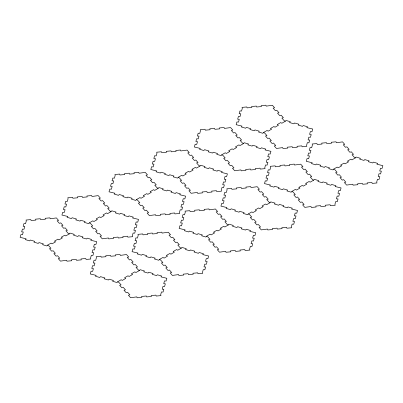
<?xml version="1.0" encoding="UTF-8"?>
<svg xmlns="http://www.w3.org/2000/svg" width="403" height="403" viewBox="0 0 403 403"><rect width="100%" height="100%" fill="white"/><g stroke="black" fill="none" stroke-linecap="round" stroke-linejoin="round"><path stroke-width="0.6" d="M47.599 245.11L46.864 245.946L42.557 244.676L43.292 243.845L38.985 242.576L38.245 243.412L33.938 242.143L34.673 241.311L30.366 240.042L29.631 240.878L25.324 239.609L26.059 238.772L20.15 237.362L20.906 234.606L22.508 234.753L23.263 231.992L21.661 231.846L22.417 229.09L24.019 229.236L24.779 226.481L23.178 226.335L23.933 223.574L25.535 223.72L26.291 220.965L26.034 220.043L30.809 219.605L31.066 220.527L35.842 220.093L35.585 219.167L40.36 218.728L40.617 219.655L45.393 219.217L45.136 218.295L49.912 217.857L50.163 218.784L56.385 217.922L58.581 220.406L57.135 220.834L59.332 223.317L60.777 222.894L62.974 225.383L61.528 225.806L63.719 228.294L65.165 227.871L67.361 230.355L65.916 230.783L68.112 233.266L69.256 233.931L69.996 233.095L74.303 234.365L73.568 235.196L77.875 236.465L78.61 235.629L82.917 236.899L82.182 237.73L86.489 238.999L87.224 238.163L91.531 239.432L90.796 240.269L96.705 241.679L95.949 244.44L94.347 244.289L93.592 247.049L95.194 247.195L94.438 249.951L92.836 249.805L92.08 252.56L93.682 252.706L92.927 255.467L91.325 255.321L90.569 258.076L90.821 259.003L86.046 259.436L85.794 258.514L81.018 258.948L81.27 259.875L76.494 260.313L76.243 259.386L71.467 259.824L71.719 260.746L66.943 261.184L66.691 260.257L60.47 261.119L58.274 258.635L59.72 258.207L57.523 255.724L56.082 256.147L53.886 253.658L55.332 253.235L53.136 250.747L51.69 251.175L49.493 248.686L50.939 248.258L48.748 245.775L47.599 245.11L51.02 243.135L52.163 243.8L55.584 241.825L54.435 241.165L57.856 239.191L58.999 239.85L62.42 237.876L61.276 237.216L64.692 235.241L65.84 235.906L69.256 233.931M89.385 222.814L88.65 223.645L84.343 222.38L85.078 221.544L80.771 220.28L80.036 221.111L75.729 219.847L76.464 219.01L72.157 217.746L71.417 218.577L67.11 217.313L67.845 216.476L61.936 215.061L62.692 212.305L64.294 212.452L65.054 209.696L63.452 209.55L64.208 206.789L65.81 206.941L66.566 204.18L64.964 204.034L65.719 201.278L67.321 201.424L68.077 198.669L67.825 197.742L72.6 197.304L72.852 198.231L77.628 197.792L77.376 196.871L82.152 196.432L82.403 197.359L87.179 196.921L86.927 195.994L91.703 195.561L91.955 196.483L98.176 195.621L100.367 198.11L98.926 198.533L101.118 201.021L102.564 200.598L104.76 203.082L103.314 203.51L105.51 205.993L106.956 205.57L109.148 208.059L107.702 208.482L109.898 210.971L111.047 211.63L111.782 210.799L116.089 212.064L115.354 212.9L119.661 214.164L120.396 213.333L124.703 214.598L123.968 215.434L128.275 216.703L129.015 215.867L133.322 217.136L132.587 217.968L138.496 219.383L137.74 222.139L136.138 221.993L135.378 224.748L136.985 224.894L136.224 227.655L134.622 227.509L133.867 230.264L135.468 230.41L134.713 233.166L133.111 233.02L132.355 235.775L132.607 236.702L127.832 237.14L127.58 236.213L122.804 236.652L123.056 237.574L118.281 238.012L118.029 237.09L113.253 237.523L113.505 238.45L108.734 238.883L108.478 237.961L102.256 238.823L100.065 236.334L101.511 235.911L99.314 233.423L97.869 233.851L95.672 231.362L97.118 230.934L94.922 228.451L93.476 228.874L91.285 226.385L92.73 225.962L90.534 223.474L89.385 222.814L92.806 220.839L93.949 221.499L97.37 219.529L96.226 218.864L99.642 216.89L100.79 217.555L104.206 215.58L103.062 214.92L106.483 212.945L107.626 213.605L111.047 211.63M136.481 199.576L135.746 200.407L131.438 199.142L132.174 198.306L127.867 197.042L127.131 197.873L122.819 196.609L123.56 195.772L119.248 194.508L118.512 195.339L114.205 194.075L114.941 193.239L109.032 191.823L109.787 189.067L111.389 189.214L112.145 186.458L110.543 186.312L111.299 183.556L112.905 183.703L113.661 180.942L112.059 180.796L112.815 178.04L114.417 178.186L115.172 175.431L114.92 174.504L119.691 174.066L119.948 174.993L124.723 174.554L124.467 173.633L129.242 173.194L129.499 174.121L134.275 173.683L134.018 172.756L138.793 172.323L139.05 173.245L145.266 172.383L147.463 174.872L146.017 175.295L148.213 177.783L149.659 177.36L151.855 179.844L150.41 180.272L152.601 182.755L154.047 182.332L156.243 184.821L154.797 185.244L156.994 187.733L158.142 188.392L158.878 187.561L163.185 188.826L162.449 189.662L166.756 190.931L167.492 190.095L171.799 191.36L171.063 192.196L175.37 193.465L176.106 192.629L180.418 193.898L179.678 194.73L185.592 196.145L184.831 198.901L183.229 198.755L182.473 201.51L184.075 201.656L183.32 204.417L181.718 204.271L180.962 207.026L182.564 207.172L181.808 209.928L180.206 209.782L179.451 212.542L179.703 213.464L174.927 213.902L174.675 212.975L169.9 213.414L170.152 214.336L165.376 214.774L165.124 213.852L160.349 214.285L160.601 215.212L155.825 215.645L155.573 214.723L149.352 215.585L147.155 213.096L148.601 212.673L146.41 210.185L144.964 210.613L142.768 208.124L144.214 207.696L142.017 205.213L140.571 205.636L138.38 203.147L139.821 202.724L137.63 200.236L136.481 199.576L139.901 197.601L141.045 198.261L144.465 196.291L143.317 195.626L146.737 193.652L147.886 194.317L151.301 192.342L150.158 191.682L153.573 189.707L154.722 190.367L158.142 188.392M178.267 177.275L177.532 178.111L173.225 176.841L173.96 176.01L169.653 174.741L168.917 175.577L164.61 174.308L165.346 173.476L161.039 172.207L160.303 173.043L155.991 171.774L156.732 170.943L150.818 169.527L151.578 166.771L153.175 166.918L153.936 164.157L152.334 164.011L153.09 161.255L154.692 161.401L155.447 158.646L153.845 158.5L154.601 155.739L156.203 155.89L156.958 153.13L156.707 152.208L161.482 151.77L161.734 152.697L166.51 152.258L166.258 151.332L171.033 150.898L171.285 151.82L176.061 151.387L175.809 150.46L180.584 150.022L180.836 150.949L187.057 150.087L189.254 152.576L187.808 152.999L189.999 155.487L191.445 155.059L193.642 157.548L192.196 157.971L194.392 160.459L195.838 160.036L198.029 162.52L196.588 162.948L198.78 165.437L199.928 166.096L200.664 165.26L204.971 166.53L204.235 167.366L208.542 168.63L209.278 167.794L213.59 169.064L212.849 169.9L217.162 171.164L217.897 170.333L222.204 171.597L221.469 172.434L227.378 173.844L226.622 176.605L225.02 176.459L224.264 179.214L225.866 179.36L225.111 182.116L223.504 181.97L222.748 184.725L224.35 184.876L223.594 187.632L221.993 187.486L221.237 190.241L221.489 191.168L216.713 191.601L216.461 190.679L211.686 191.113L211.943 192.04L207.167 192.478L206.91 191.551L202.135 191.989L202.392 192.911L197.616 193.349L197.359 192.427L191.138 193.289L188.947 190.8L190.392 190.372L188.196 187.889L186.75 188.312L184.554 185.823L186 185.4L183.803 182.912L182.363 183.34L180.166 180.851L181.612 180.428L179.416 177.94L178.267 177.275L181.688 175.305L182.836 175.965L186.251 173.99L185.108 173.33L188.523 171.356L189.672 172.016L193.092 170.046L191.944 169.381L195.364 167.406L196.508 168.071L199.928 166.096M221.821 154.757L221.086 155.593L216.779 154.324L217.514 153.493L213.202 152.223L212.467 153.059L208.16 151.79L208.895 150.959L204.588 149.689L203.853 150.526L199.545 149.256L200.281 148.42L194.372 147.009L195.128 144.254L196.729 144.4L197.485 141.639L195.883 141.493L196.639 138.738L198.241 138.884L198.996 136.128L197.394 135.982L198.155 133.222L199.757 133.368L200.513 130.612L200.256 129.69L205.031 129.252L205.288 130.174L210.064 129.741L209.807 128.814L214.582 128.376L214.839 129.303L219.61 128.864L219.358 127.942L224.133 127.504L224.385 128.431L230.607 127.57L232.803 130.053L231.357 130.481L233.554 132.97L234.999 132.542L237.191 135.03L235.75 135.453L237.941 137.942L239.387 137.519L241.583 140.002L240.138 140.43L242.334 142.914L243.477 143.579L244.218 142.743L248.525 144.012L247.79 144.843L252.097 146.113L252.832 145.276L257.139 146.546L256.404 147.382L260.711 148.647L261.446 147.81L265.753 149.08L265.018 149.916L270.927 151.327L270.171 154.087L268.569 153.941L267.814 156.696L269.416 156.843L268.66 159.598L267.058 159.452L266.302 162.208L267.904 162.354L267.149 165.114L265.547 164.968L264.786 167.724L265.043 168.65L260.267 169.084L260.016 168.162L255.24 168.595L255.492 169.522L250.716 169.96L250.465 169.033L245.689 169.472L245.941 170.393L241.165 170.832L240.913 169.905L234.692 170.766L232.496 168.283L233.941 167.855L231.745 165.371L230.304 165.794L228.108 163.306L229.554 162.883L227.357 160.394L225.912 160.822L223.715 158.334L225.161 157.905L222.965 155.422L221.821 154.757L225.237 152.787L226.385 153.447L229.806 151.473L228.657 150.813L232.078 148.838L233.221 149.498L236.642 147.523L235.493 146.863L238.914 144.889L240.062 145.554L243.477 143.579M117.731 281.722L116.996 282.553L112.689 281.289L113.424 280.453L109.117 279.183L108.382 280.02L104.075 278.755L104.81 277.919L100.503 276.649L99.763 277.486L95.456 276.216L96.191 275.385L90.282 273.969L91.043 271.214L92.64 271.36L93.4 268.605L91.798 268.458L92.554 265.698L94.156 265.844L94.912 263.088L93.31 262.942L94.065 260.187L95.667 260.333L96.423 257.577L96.171 256.651L100.946 256.212L101.198 257.139L105.974 256.701L105.722 255.779L110.498 255.341L110.749 256.263L115.525 255.829L115.273 254.903L120.049 254.464L120.301 255.391L126.522 254.53L128.718 257.018L127.272 257.441L129.464 259.93L130.91 259.502L133.106 261.99L131.66 262.418L133.856 264.902L135.302 264.479L137.494 266.967L136.048 267.39L138.244 269.879L139.393 270.539L140.128 269.708L144.435 270.972L143.7 271.808L148.007 273.073L148.742 272.242L153.054 273.506L152.314 274.342L156.626 275.607L157.361 274.775L161.668 276.04L160.933 276.876L166.842 278.292L166.086 281.047L164.484 280.901L163.729 283.657L165.331 283.803L164.57 286.558L162.968 286.412L162.213 289.173L163.814 289.319L163.059 292.074L161.457 291.928L160.701 294.684L160.953 295.611L156.178 296.049L155.926 295.122L151.15 295.56L151.402 296.482L146.632 296.92L146.375 295.993L141.599 296.432L141.856 297.359L137.08 297.792L136.824 296.87L130.602 297.731L128.411 295.243L129.857 294.82L127.66 292.331L126.215 292.754L124.018 290.271L125.464 289.843L123.268 287.354L121.827 287.782L119.631 285.294L121.076 284.871L118.88 282.382L117.731 281.722L121.152 279.747L122.3 280.407L125.716 278.433L124.572 277.773L127.988 275.798L129.136 276.463L132.557 274.488L131.408 273.823L134.829 271.854L135.972 272.514L139.393 270.539M263.607 132.461L262.872 133.292L258.565 132.028L259.3 131.192L254.993 129.927L254.258 130.758L249.946 129.494L250.686 128.658L246.374 127.393L245.639 128.225L241.332 126.96L242.067 126.124L236.158 124.708L236.914 121.953L238.516 122.099L239.271 119.343L237.669 119.197L238.43 116.442L240.032 116.588L240.787 113.827L239.186 113.681L239.941 110.926L241.543 111.072L242.299 108.316L242.047 107.389L246.822 106.951L247.074 107.878L251.85 107.44L251.593 106.518L256.368 106.08L256.625 107.007L261.401 106.568L261.144 105.641L265.92 105.208L266.176 106.13L272.398 105.269L274.589 107.757L273.143 108.18L275.34 110.669L276.785 110.246L278.982 112.729L277.536 113.157L279.732 115.646L281.173 115.218L283.369 117.706L281.924 118.129L284.12 120.618L285.269 121.278L286.004 120.447L290.311 121.711L289.576 122.547L293.883 123.817L294.618 122.98L298.925 124.245L298.19 125.081L302.497 126.351L303.237 125.514L307.544 126.784L306.809 127.615L312.718 129.031L311.957 131.786L310.355 131.64L309.6 134.395L311.202 134.542L310.446 137.302L308.844 137.156L308.088 139.912L309.69 140.058L308.935 142.813L307.333 142.667L306.577 145.428L306.829 146.349L302.054 146.788L301.802 145.861L297.026 146.299L297.278 147.221L292.502 147.659L292.251 146.737L287.475 147.171L287.727 148.097L282.951 148.536L282.699 147.609L276.478 148.47L274.282 145.982L275.728 145.559L273.536 143.07L272.09 143.498L269.894 141.01L271.34 140.582L269.144 138.098L267.698 138.521L265.506 136.033L266.952 135.609L264.756 133.121L263.607 132.461L267.028 130.486L268.171 131.146L271.592 129.177L270.443 128.512L273.864 126.537L275.012 127.202L278.428 125.227L277.284 124.567L280.7 122.593L281.848 123.253L285.269 121.278M159.523 259.421L158.782 260.257L154.475 258.988L155.21 258.157L150.903 256.887L150.168 257.724L145.861 256.454L146.596 255.618L142.289 254.353L141.554 255.19L137.247 253.92L137.982 253.084L132.073 251.674L132.829 248.913L134.431 249.059L135.186 246.304L133.584 246.157L134.34 243.402L135.942 243.548L136.698 240.793L135.096 240.646L135.851 237.886L137.453 238.032L138.209 235.276L137.957 234.35L142.733 233.916L142.984 234.838L147.76 234.405L147.508 233.478L152.284 233.04L152.536 233.967L157.311 233.528L157.059 232.607L161.835 232.168L162.087 233.095L168.308 232.234L170.504 234.717L169.059 235.145L171.255 237.629L172.696 237.206L174.892 239.694L173.446 240.117L175.643 242.606L177.088 242.178L179.285 244.666L177.839 245.095L180.035 247.578L181.179 248.243L181.914 247.407L186.226 248.676L185.486 249.507L189.798 250.777L190.533 249.941L194.84 251.21L194.105 252.041L198.412 253.311L199.147 252.474L203.455 253.744L202.719 254.58L208.628 255.991L207.872 258.746L206.271 258.6L205.515 261.361L207.117 261.507L206.361 264.262L204.759 264.116L204.004 266.872L205.606 267.018L204.845 269.778L203.243 269.632L202.487 272.388L202.744 273.31L197.969 273.748L197.712 272.826L192.936 273.259L193.193 274.186L188.418 274.624L188.161 273.697L183.39 274.136L183.642 275.058L178.867 275.496L178.615 274.569L172.393 275.43L170.197 272.947L171.643 272.519L169.446 270.03L168.001 270.458L165.809 267.97L167.25 267.547L165.059 265.058L163.613 265.481L161.417 262.998L162.862 262.57L160.666 260.086L159.523 259.421L162.938 257.446L164.086 258.111L167.507 256.137L166.358 255.477L169.779 253.502L170.922 254.162L174.343 252.187L173.194 251.527L176.615 249.553L177.763 250.213L181.179 248.243M206.613 236.183L205.878 237.019L201.571 235.75L202.306 234.919L197.999 233.649L197.263 234.486L192.956 233.216L193.692 232.385L189.385 231.115L188.649 231.952L184.337 230.682L185.078 229.846L179.164 228.436L179.924 225.675L181.526 225.826L182.282 223.066L180.68 222.919L181.436 220.164L183.038 220.31L183.793 217.555L182.191 217.408L182.947 214.648L184.549 214.794L185.304 212.038L185.053 211.112L189.828 210.678L190.08 211.6L194.856 211.167L194.604 210.24L199.379 209.802L199.631 210.729L204.407 210.29L204.155 209.369L208.93 208.93L209.182 209.857L215.404 208.996L217.6 211.479L216.154 211.907L218.345 214.391L219.791 213.968L221.988 216.456L220.542 216.879L222.738 219.368L224.184 218.94L226.375 221.428L224.934 221.857L227.126 224.34L228.274 225.005L229.01 224.169L233.317 225.438L232.581 226.269L236.888 227.539L237.624 226.703L241.936 227.972L241.196 228.803L245.508 230.073L246.243 229.236L250.55 230.506L249.815 231.342L255.724 232.753L254.968 235.508L253.366 235.362L252.61 238.123L254.212 238.269L253.457 241.024L251.855 240.878L251.094 243.634L252.696 243.78L251.94 246.54L250.339 246.394L249.583 249.15L249.835 250.072L245.064 250.51L244.807 249.588L240.032 250.021L240.289 250.948L235.513 251.386L235.256 250.459L230.481 250.898L230.738 251.82L225.962 252.258L225.705 251.331L219.489 252.192L217.293 249.709L218.738 249.281L216.542 246.797L215.096 247.22L212.9 244.732L214.346 244.309L212.154 241.82L210.709 242.243L208.512 239.76L209.958 239.332L207.762 236.848L206.613 236.183L210.034 234.208L211.182 234.873L214.598 232.899L213.454 232.239L216.869 230.264L218.018 230.924L221.438 228.949L220.29 228.289L223.71 226.315L224.854 226.98L228.274 225.005M248.404 213.887L247.664 214.718L243.357 213.454L244.097 212.618L239.785 211.353L239.05 212.185L234.742 210.92L235.478 210.084L231.171 208.819L230.435 209.651L226.128 208.386L226.864 207.55L220.955 206.135L221.71 203.379L223.312 203.525L224.068 200.77L222.466 200.623L223.222 197.863L224.824 198.009L225.579 195.254L223.977 195.107L224.733 192.352L226.335 192.498L227.096 189.742L226.839 188.816L231.614 188.377L231.871 189.304L236.647 188.866L236.39 187.944L241.165 187.506L241.417 188.433L246.193 187.994L245.941 187.068L250.716 186.634L250.968 187.556L257.19 186.695L259.386 189.183L257.94 189.606L260.137 192.095L261.582 191.672L263.774 194.155L262.328 194.584L264.524 197.067L265.97 196.644L268.166 199.132L266.721 199.556L268.917 202.044L270.06 202.704L270.796 201.873L275.108 203.137L274.367 203.973L278.68 205.238L279.415 204.407L283.722 205.671L282.987 206.507L287.294 207.777L288.029 206.941L292.336 208.205L291.601 209.041L297.51 210.457L296.754 213.212L295.152 213.066L294.397 215.822L295.998 215.968L295.243 218.728L293.641 218.582L292.885 221.338L294.487 221.484L293.732 224.239L292.13 224.093L291.369 226.849L291.626 227.776L286.85 228.214L286.593 227.287L281.818 227.725L282.075 228.647L277.299 229.085L277.047 228.158L272.272 228.597L272.524 229.524L267.748 229.957L267.496 229.035L261.275 229.896L259.079 227.408L260.524 226.985L258.328 224.496L256.882 224.919L254.691 222.436L256.137 222.008L253.94 219.524L252.495 219.947L250.298 217.459L251.744 217.036L249.548 214.547L248.404 213.887L251.82 211.913L252.968 212.572L256.389 210.603L255.24 209.938L258.661 207.963L259.804 208.628L263.224 206.653L262.076 205.988L265.496 204.019L266.645 204.679L270.06 202.704M291.953 191.37L291.218 192.201L286.911 190.936L287.646 190.1L283.339 188.836L282.604 189.667L278.297 188.403L279.032 187.566L274.725 186.297L273.985 187.133L269.678 185.864L270.413 185.032L264.504 183.617L265.26 180.861L266.862 181.007L267.622 178.252L266.02 178.106L266.776 175.345L268.378 175.491L269.133 172.736L267.532 172.59L268.287 169.834L269.889 169.98L270.645 167.225L270.393 166.298L275.168 165.86L275.42 166.787L280.196 166.348L279.944 165.426L284.72 164.988L284.971 165.91L289.747 165.477L289.495 164.55L294.266 164.117L294.522 165.039L300.744 164.177L302.935 166.666L301.489 167.089L303.686 169.577L305.131 169.149L307.328 171.638L305.882 172.066L308.078 174.549L309.524 174.126L311.715 176.615L310.27 177.038L312.466 179.526L313.615 180.186L314.35 179.355L318.657 180.62L317.922 181.456L322.229 182.72L322.964 181.889L327.271 183.153L326.536 183.99L330.843 185.254L331.583 184.423L335.89 185.687L335.155 186.524L341.064 187.939L340.308 190.695L338.706 190.548L337.946 193.304L339.548 193.45L338.792 196.211L337.19 196.06L336.434 198.82L338.036 198.966L337.281 201.722L335.679 201.576L334.923 204.331L335.175 205.258L330.4 205.696L330.148 204.769L325.372 205.208L325.624 206.129L320.848 206.568L320.597 205.641L315.821 206.079L316.073 207.006L311.297 207.439L311.045 206.517L304.824 207.379L302.633 204.89L304.074 204.467L301.882 201.979L300.437 202.402L298.24 199.918L299.686 199.49L297.49 197.007L296.044 197.43L293.852 194.941L295.298 194.518L293.102 192.03L291.953 191.37L295.374 189.395L296.517 190.055L299.938 188.08L298.794 187.42L302.21 185.445L303.358 186.11L306.774 184.136L305.63 183.471L309.046 181.501L310.194 182.161L313.615 180.186M333.739 169.069L333.004 169.905L328.697 168.635L329.432 167.804L325.125 166.535L324.39 167.371L320.083 166.101L320.818 165.27L316.511 164.001L315.776 164.837L311.469 163.568L312.204 162.731L306.295 161.321L307.051 158.56L308.653 158.711L309.408 155.951L307.806 155.805L308.562 153.049L310.164 153.195L310.92 150.44L309.318 150.294L310.073 147.533L311.675 147.679L312.431 144.924L312.179 143.997L316.954 143.564L317.206 144.486L321.982 144.052L321.73 143.125L326.506 142.687L326.757 143.614L331.533 143.176L331.281 142.254L336.057 141.816L336.309 142.743L342.53 141.881L344.726 144.365L343.28 144.793L345.477 147.276L346.918 146.853L349.114 149.342L347.668 149.765L349.864 152.253L351.31 151.825L353.507 154.314L352.061 154.742L354.252 157.225L355.401 157.89L356.136 157.054L360.443 158.324L359.708 159.155L364.015 160.424L364.755 159.588L369.062 160.857L368.327 161.689L372.634 162.958L373.369 162.122L377.676 163.391L376.941 164.228L382.85 165.638L382.094 168.394L380.492 168.247L379.737 171.008L381.339 171.154L380.583 173.91L378.981 173.764L378.221 176.519L379.822 176.665L379.067 179.426L377.465 179.28L376.709 182.035L376.966 182.957L372.191 183.395L371.934 182.473L367.158 182.907L367.415 183.833L362.64 184.272L362.383 183.345L357.607 183.783L357.864 184.705L353.088 185.143L352.832 184.216L346.615 185.078L344.419 182.594L345.865 182.166L343.668 179.683L342.223 180.106L340.026 177.617L341.472 177.194L339.281 174.706L337.835 175.129L335.639 172.645L337.084 172.217L334.888 169.734L333.739 169.069L337.16 167.094L338.308 167.759L341.724 165.784L340.58 165.124L343.996 163.15L345.144 163.809L348.565 161.835L347.416 161.175L350.837 159.2L351.98 159.865L355.401 157.89"/></g></svg>
